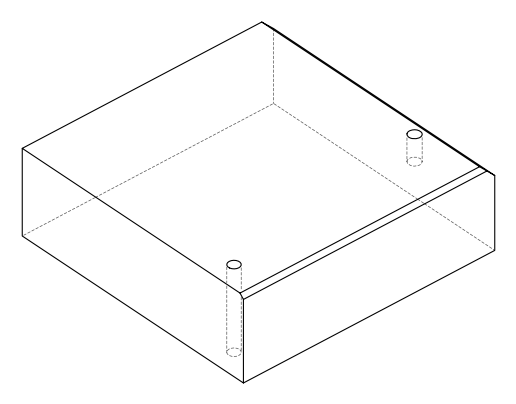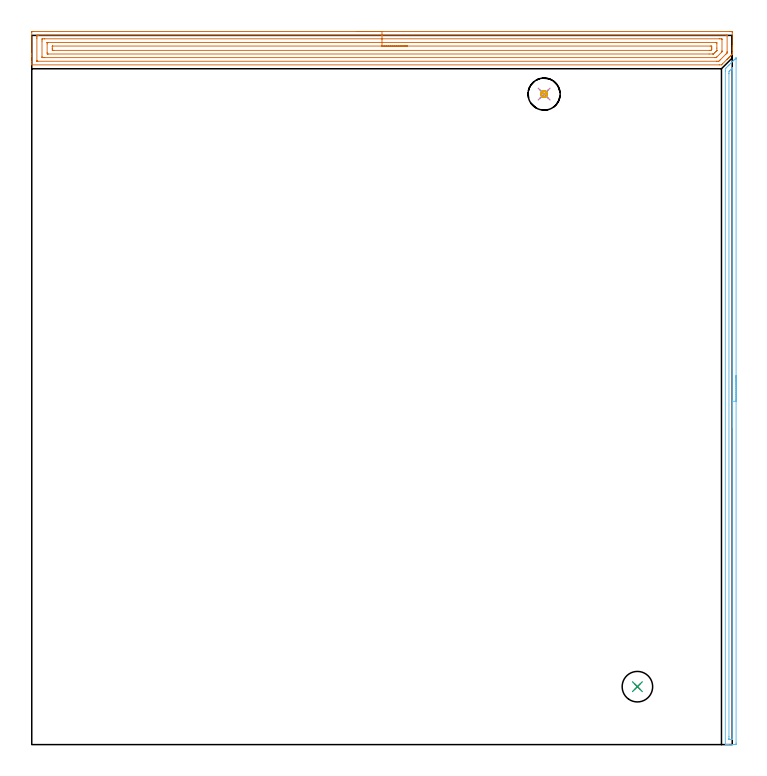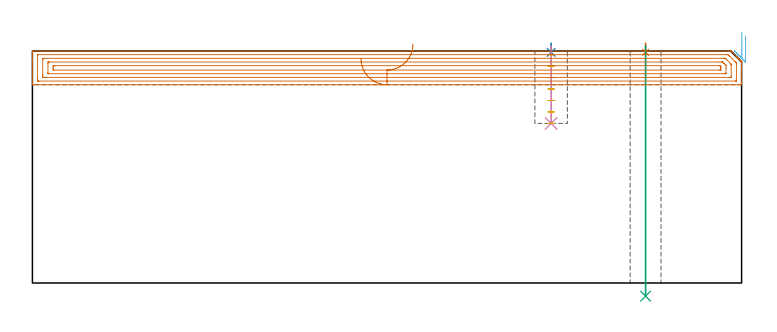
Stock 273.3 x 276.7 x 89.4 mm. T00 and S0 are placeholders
(PLAN: 7 operations, 4 tool changes, 16.5 min)
(1 SPOT_DRILL | STEP1HOLE | NXT0321_9005460120000 | 0.03 min | 0 mm3)
(2 SPOT_DRILL_1 | STEP1POCKET | NXT0321_9005460120000 | 0.03 min | 42 mm3)
(3 DRILL_THROUGH_HOLE_INTO_CENTER | STEP1HOLE | UGT0301_229 | 0.39 min | 9923 mm3)
(4 DRILL_BLIND_HOLE_INTO_CENTER | STEP1POCKET | NXT0301_086 | 0.12 min | 2705 mm3)
(5 MILL_ROUGH_BLIND_HOLE_CONTOUR | STEP1POCKET | NXT0201_013 | Spiral | 0.34 min | 675 mm3)
(6 AREA_MILL | FG_CHAMFER_SURFACE | UGT0205_001 | 4.42 min | 2392 mm3)
(7 AREA_MILL_1 | FG_CHAMFER_SURFACE_1 | UGT0205_001 | 11.15 min | 23044 mm3)
(TOOL NXT0321_9005460120000 | NC Spot Drill, 142deg, 12mm, Carbide, Uncoated | D12 PA142 FL30 Z2)
(TOOL UGT0301_229 | Twist Drill 11.9 mm | D11.9 PA118 FL100 Z2)
(TOOL NXT0301_086 | Carbide Drill 11.5mm [860.1-1150-035A1-MM 2214] | D11.5 PA140 FL55 Z2)
(TOOL NXT0201_013 | ENDMILL 10mm | D10 FL30 Z4)
(TOOL UGT0205_001 | Chamfer Mill 20 x 3 x 45 deg. | D20 FL50 Z2)
(OP 1 SPOT_DRILL)
G17 G21 G94 G90
T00 M6
G54
G17 G0 G90 X236.3 Y22.6 S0 M3
G43 Z99.4 H0
G94 G81 G98 Z88.888 F250. R92.4
G80
M5
M2
(OP 2 SPOT_DRILL_1)
G17 G21 G94 G90
T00 M6
G54
G17 G0 G90 X199.9 Y253.8 S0 M3
G43 Z99.4 H0
G94 G81 G98 Z88.862 F250. R92.4
G80
M5
M2
(OP 3 DRILL_THROUGH_HOLE_INTO_CENTER)
G17 G21 G94 G90
T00 M6
G54
G17 G0 G90 X236.3 Y22.6 S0 M3
G43 Z99.4 H0
G94 G73 G98 Z-5.075 F250. Q11.809 R91.4
G80
M5
M2
(OP 4 DRILL_BLIND_HOLE_INTO_CENTER)
G17 G21 G94 G90
T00 M6
G54
G17 G0 G90 X199.9 Y253.8 S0 M3
G43 Z99.4 H1
G94 G81 G98 Z61.5 F250. R91.4
G80
M5
M2
(OP 5 MILL_ROUGH_BLIND_HOLE_CONTOUR)
G17 G21 G94 G90
T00 M6
G54
G17 G0 G90 X199.9 Y253.8 S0 M3
G43 Z99.4 H0
Z87.986
G94 G3 X200.525 Y254.425 R0.625 F250.
X199.9 Y255.05 R0.625
X198.65 Y253.8 R1.25
X199.9 Y255.05 R-1.25
X199.275 Y254.425 R0.625
X199.9 Y253.8 R0.625
G0 Z83.571
G3 X200.525 Y254.425 R0.625
X199.9 Y255.05 R0.625
X198.65 Y253.8 R1.25
X199.9 Y255.05 R-1.25
X199.275 Y254.425 R0.625
X199.9 Y253.8 R0.625
G0 Z79.157
G3 X200.525 Y254.425 R0.625
X199.9 Y255.05 R0.625
X198.65 Y253.8 R1.25
X199.9 Y255.05 R-1.25
X199.275 Y254.425 R0.625
X199.9 Y253.8 R0.625
G0 Z74.743
G3 X200.525 Y254.425 R0.625
X199.9 Y255.05 R0.625
X198.65 Y253.8 R1.25
X199.9 Y255.05 R-1.25
X199.275 Y254.425 R0.625
X199.9 Y253.8 R0.625
G0 Z70.329
G3 X200.525 Y254.425 R0.625
X199.9 Y255.05 R0.625
X198.65 Y253.8 R1.25
X199.9 Y255.05 R-1.25
X199.275 Y254.425 R0.625
X199.9 Y253.8 R0.625
G0 Z65.914
G3 X200.525 Y254.425 R0.625
X199.9 Y255.05 R0.625
X198.65 Y253.8 R1.25
X199.9 Y255.05 R-1.25
X199.275 Y254.425 R0.625
X199.9 Y253.8 R0.625
G0 Z61.5
G3 X200.525 Y254.425 R0.625
X199.9 Y255.05 R0.625
X198.65 Y253.8 R1.25
X199.9 Y255.05 R-1.25
X199.275 Y254.425 R0.625
X199.9 Y253.8 R0.625
G0 Z99.4
M5
M2
(OP 6 AREA_MILL)
G17 G21 G94 G90
T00 M6
G54
G17 G0 G90 X274.8 Y143.95 S1061 M3
G43 Z99.4 H0
Z95.2
G94 G1 Y143.912 Z94.328 F250.
Y143.798 Z93.464
Y143.609 Z92.612
Y143.347 Z91.78
Y143.013 Z90.974
Y142.61 Z90.2
Y142.142 Z89.464
Y141.61 Z88.772
Y141.021 Z88.129
Y140.378 Z87.54
Y139.686 Z87.009
Y138.95 Z86.54
Y138.176 Z86.137
Y137.37 Z85.803
Y136.538 Z85.541
Y135.686 Z85.352
Y134.822 Z85.238
Y133.95 Z85.2
Y0.599
X274.797 Y0.244
X274.792 Y0.01 Z85.204
X274.449 Y0. Z85.546
X273.874 Z86.123
X273.574 Z86.422
X271.826 Z88.169
X271.226 Z88.773
X270.841 Z89.158
X270.719 Y0.002 Z89.273
X270.602 Y0.01 Z89.388
X270.6 Y0.153 Z89.4
Y262.841
X270.607 Y263.701 Z89.393
X270.635 Y263.733 Z89.365
X270.951 Y264.053 Z89.045
X271.687 Y264.788 Z88.311
X271.826 Y264.928 Z88.17
X271.97 Y265.071 Z88.028
X272.116 Y265.217 Z87.882
X272.263 Y265.365 Z87.732
X272.745 Y265.845 Z87.255
X273.011 Y266.112 Z86.987
X273.137 Y266.239 Z86.859
X273.485 Y266.585 Z86.515
X273.675 Y266.775 Z86.325
X273.903 Y267.004 Z86.095
X274.011 Y267.113 Z85.985
X274.449 Y267.549 Z85.551
X274.795 Y267.896 Z85.203
X274.798 Y267.897 Z85.2
X274.799 Y267.896 Z85.199
X274.8 Y267.421 Z85.2
Y133.95
X273.386 Z86.614
X273.385 Y2.383 Z86.615
X273.384 Y2.033 Z86.616
X273.382 Y2.013 Z86.618
X273.38 Y2.01 Z86.62
X273.367 Y2.006 Z86.633
X273.3 Y2.002 Z86.7
X272.7 Y2. Z87.3
X272.2 Y2.001 Z87.8
X272.063 Y2.005 Z87.937
X272.038 Y2.009 Z87.962
X272.021 Y2.014 Z87.979
X272.02 Y2.044 Z87.98
X272.016 Y2.189 Z87.984
X272.015 Y2.383 Z87.985
X272.014 Y3.082 Z87.986
X272.015 Y261.756 Z87.985
X272.016 Y261.949 Z87.984
X272.02 Y262.643 Z87.98
X272.2 Y262.841 Z87.8
X272.449 Y263.097 Z87.551
X273.083 Y263.733 Z86.917
X273.178 Y263.826 Z86.822
X273.335 Y263.977 Z86.665
X273.378 Y264.016 Z86.622
X273.381 Y263.93 Z86.619
X273.384 Y263.733 Z86.616
X273.385 Y263.54 Z86.615
X273.386 Y263.034 Z86.614
Y133.95
Y133.078 Z86.652
Y132.214 Z86.766
Y131.362 Z86.955
Y130.53 Z87.217
Y129.724 Z87.551
Y128.95 Z87.954
Y128.214 Z88.423
Y127.522 Z88.954
Y126.879 Z89.543
Y126.29 Z90.186
Y125.758 Z90.879
Y125.29 Z91.614
Y124.887 Z92.388
Y124.553 Z93.194
Y124.291 Z94.026
Y124.102 Z94.878
Y123.988 Z95.743
Y123.95 Z96.614
G0 Z99.4
M5
M2
(OP 7 AREA_MILL_1)
G17 G21 G94 G90
T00 M6
G54
G17 G0 G90 X126.65 Y278.2 S1061 M3
G43 Z99.4 H0
Z86.4
G94 G1 X126.688 Z85.528 F250.
X126.802 Z84.664
X126.991 Z83.812
X127.253 Z82.98
X127.587 Z82.174
X127.99 Z81.4
X128.459 Z80.664
X128.99 Z79.972
X129.579 Z79.329
X130.222 Z78.74
X130.914 Z78.209
X131.65 Z77.74
X132.424 Z77.337
X133.23 Z77.003
X134.062 Z76.741
X134.914 Z76.552
X135.778 Z76.438
X136.65 Z76.4
X272.322
X272.699 Y278.199 Z76.401
X273.072 Y278.196 Z76.402
X273.29 Y278.192 Z76.405
X273.3 Y277.83 Z76.768
Y272.576 Z82.018
Y272.004 Z82.593
Y271.7 Z82.896
Y271.128 Z83.468
Y270.824 Z83.771
Y269.967 Z84.633
Y269.52 Z85.08
Y269.402 Z85.196
X273.294 Y269.394 Z85.204
X273.046 Y269.146 Z85.454
X272.908 Y269.008 Z85.592
X272.699 Y268.798 Z85.8
X272.538 Y268.635 Z85.96
X272.379 Y268.478 Z86.119
X272.253 Y268.352 Z86.246
X272.1 Y268.197 Z86.398
X271.949 Y268.048 Z86.549
X271.807 Y267.906 Z86.692
X271.662 Y267.76 Z86.836
X271.52 Y267.618 Z86.979
X271.361 Y267.46 Z87.138
X271.224 Y267.322 Z87.274
X269.471 Y265.57 Z89.027
X269.131 Y265.234 Z89.366
X269.101 Y265.207 Z89.393
X268.238 Y265.2 Z89.4
X0.155
X0.01 Y265.202 Z89.388
X0.003 Y265.326 Z89.266
X0. Y265.457 Z89.142
Y265.838 Z88.761
Y266.446 Z88.149
Y268.501 Z86.096
Y269.073 Z85.522
Y269.531 Z85.064
Y277.83 Z76.768
X0.004 Y278.119 Z76.478
X0.01 Y278.192 Z76.405
X0.085 Y278.199 Z76.399
X0.601 Y278.2 Z76.4
X136.65
Y276.786 Z77.814
X270.915 Z77.815
X271.087 Y276.785
X271.257 Y276.78 Z77.82
X271.29 Y276.778 Z77.822
X271.295 Y276.755 Z77.845
X271.298 Y276.728 Z77.872
X271.3 Y276.576 Z78.024
X271.299 Y270.447 Z84.153
X271.293 Y269.949 Z84.651
X271.29 Y269.856 Z84.744
X271.234 Y269.792 Z84.808
X271.157 Y269.711 Z84.889
X270.915 Y269.465 Z85.135
X270.717 Y269.267 Z85.333
X268.772 Y267.322 Z87.278
X268.507 Y267.058 Z87.542
X268.239 Y266.791 Z87.809
X268.06 Y266.621 Z87.979
X267.346 Y266.616 Z87.984
X267.175 Y266.615 Z87.985
X2.385 Z87.986
X2.213 Z87.985
X2.043 Y266.62 Z87.98
X2.01 Y266.622 Z87.978
X2.005 Y266.645 Z87.955
X2.002 Y266.672 Z87.928
X2. Y266.824 Z87.776
Y275.58 Z79.02
X2.003 Y276.078 Z78.522
X2.009 Y276.447 Z78.153
X2.034 Y276.779 Z77.821
X2.385 Y276.784 Z77.816
X2.557 Y276.785 Z77.815
X136.65 Y276.786 Z77.814
Y275.372 Z79.228
X268.239 Y275.371 Z79.229
X268.96 Y275.37 Z79.23
X269.131 Y275.367 Z79.233
X269.29 Y275.362 Z79.238
X269.295 Y275.203 Z79.397
X269.299 Y275.037 Z79.563
X269.3 Y270.658 Z83.942
X269.298 Y270.492 Z84.108
X269.294 Y270.381 Z84.219
X269.288 Y270.299 Z84.301
X269.266 Y270.273 Z84.327
X269.131 Y270.13 Z84.47
X267.271 Y268.271 Z86.329
X267.196 Y268.197 Z86.403
X267.045 Y268.056 Z86.544
X267.002 Y268.035 Z86.565
X266.913 Y268.032 Z86.568
X266.798 Y268.03 Z86.57
X266.626 Y268.029 Z86.571
X266.454 Y268.028 Z86.572
X5.062 Y268.029 Z86.571
X4.34 Y268.03 Z86.57
X4.169 Y268.033 Z86.567
X4.01 Y268.038 Z86.562
X4.005 Y268.197 Z86.403
X4.001 Y268.363 Z86.237
X4. Y274.493 Z80.107
X4.005 Y275.203 Z79.397
X4.007 Y275.362 Z79.238
X4.169 Y275.365 Z79.235
X4.89 Y275.371 Z79.229
X5.062
X136.65 Y275.372 Z79.228
Y273.957 Z80.643
X266.831
X267.173 Y273.954 Z80.646
X267.234 Y273.952 Z80.648
X267.29 Y273.947 Z80.653
X267.3 Y273.451 Z81.149
Y271.746 Z82.854
Y270.87 Z83.73
X267.298 Y270.824 Z83.776
X267.293 Y270.773 Z83.827
X267.288 Y270.749 Z83.851
X267.269 Y270.726 Z83.874
X267.192 Y270.644 Z83.956
X267.072 Y270.521 Z84.079
X266.919 Y270.368 Z84.232
X266.5 Y269.949 Z84.651
X266.454 Y269.903 Z84.697
X266.031 Y269.489 Z85.111
X265.999 Y269.459 Z85.141
X265.947 Y269.45 Z85.15
X265.82 Y269.447 Z85.153
X265.562 Y269.444 Z85.156
X264.293 Y269.443 Z85.157
X6.469
X6.127 Y269.446 Z85.154
X6.066 Y269.448 Z85.152
X6.01 Y269.453 Z85.147
X6. Y269.949 Z84.651
Y273.406 Z81.194
X6.001 Y273.866 Z80.734
X6.002 Y273.918 Z80.682
X6.006 Y273.943 Z80.657
X6.009 Y273.95 Z80.65
X6.022 Y273.952 Z80.648
X6.158 Y273.956 Z80.644
X6.331 Y273.957 Z80.643
X136.65
Y272.543 Z82.057
X264.704
X265.104 Y272.536 Z82.064
X265.29 Y272.531 Z82.069
X265.293 Y272.423 Z82.177
X265.299 Y271.958 Z82.642
Y271.7 Z82.9
X265.297 Y271.391 Z83.209
X265.292 Y271.237 Z83.363
X265.29 Y271.2 Z83.4
X265.274 Y271.179 Z83.421
X265.239 Y271.141 Z83.459
X265.047 Y270.953 Z83.647
X264.976 Y270.886 Z83.714
X264.935 Y270.864 Z83.736
X264.637 Y270.857 Z83.743
X8.597
X8.196 Y270.864 Z83.736
X8.01 Y270.869 Z83.731
X8.007 Y270.977 Z83.623
X8.001 Y271.442 Z83.158
X8. Y271.7 Z82.9
X8.001 Y272.317 Z82.283
X8.007 Y272.524 Z82.076
X8.01 Y272.537 Z82.063
X8.015 Y272.539 Z82.061
X8.04 Y272.541 Z82.059
X8.093 Y272.543 Z82.057
X8.201
X136.65
X137.522 Z82.095
X138.387 Z82.209
X139.238 Z82.398
X140.07 Z82.66
X140.876 Z82.994
X141.65 Z83.397
X142.386 Z83.865
X143.078 Z84.396
X143.721 Z84.986
X144.31 Z85.629
X144.842 Z86.321
X145.31 Z87.057
X145.713 Z87.831
X146.047 Z88.637
X146.309 Z89.469
X146.498 Z90.32
X146.612 Z91.185
X146.65 Z92.057
G0 Z99.4
M5
M2
